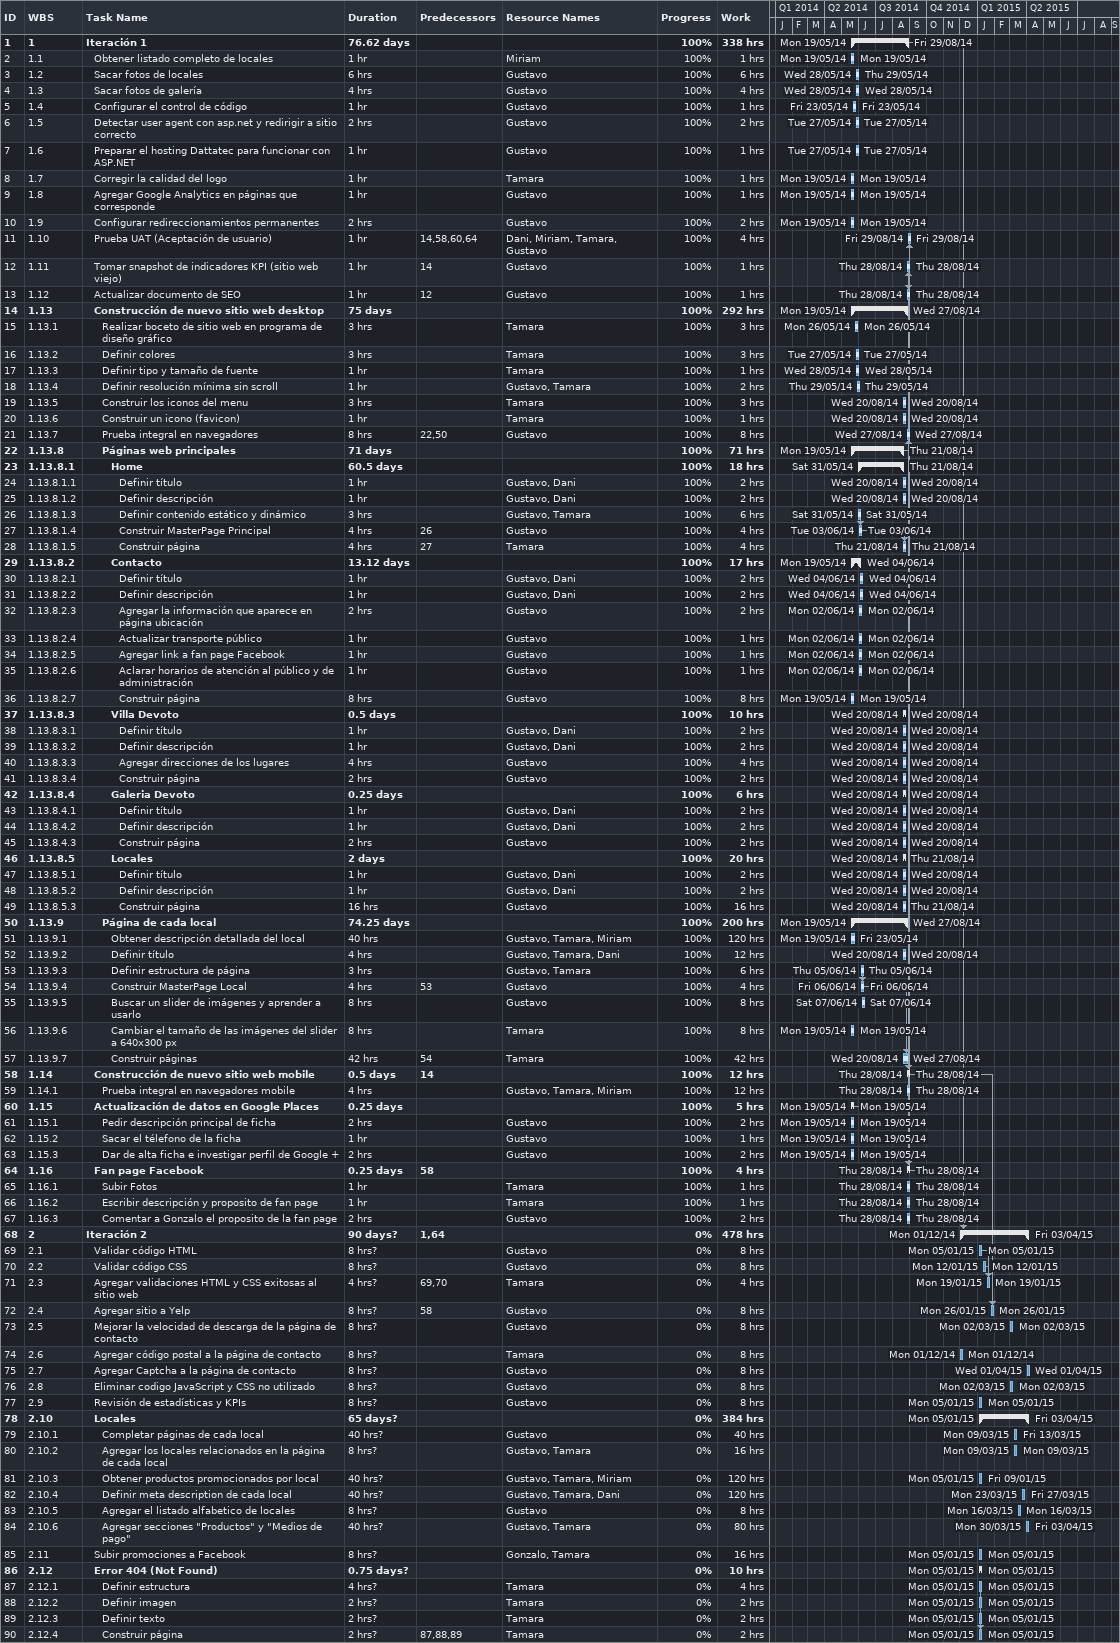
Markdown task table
| ID | WBS | Task | Duration | Start | Finish | Predecessors | Resources | % complete | Work (h) |
|---|---|---|---|---|---|---|---|---|---|
| 1 | 1 | **Iteración 1** | 76.62d | 2014-05-19 | 2014-08-29 |  |  | 100 | 338 |
| 2 | 1.1 | Obtener listado completo de locales | 1h | 2014-05-19 | 2014-05-19 |  | Miriam | 100 | 1 |
| 3 | 1.2 | Sacar fotos de locales | 6h | 2014-05-28 | 2014-05-29 |  | Gustavo | 100 | 6 |
| 4 | 1.3 | Sacar fotos de galería | 4h | 2014-05-28 | 2014-05-28 |  | Gustavo | 100 | 4 |
| 5 | 1.4 | Configurar el control de código | 1h | 2014-05-23 | 2014-05-23 |  | Gustavo | 100 | 1 |
| 6 | 1.5 | Detectar user agent con asp.net y redirigir a sitio correcto | 2h | 2014-05-27 | 2014-05-27 |  | Gustavo | 100 | 2 |
| 7 | 1.6 | Preparar el hosting Dattatec para funcionar con ASP.NET | 1h | 2014-05-27 | 2014-05-27 |  | Gustavo | 100 | 1 |
| 8 | 1.7 | Corregir la calidad del logo | 1h | 2014-05-19 | 2014-05-19 |  | Tamara | 100 | 1 |
| 9 | 1.8 | Agregar Google Analytics en páginas que corresponde | 1h | 2014-05-19 | 2014-05-19 |  | Gustavo | 100 | 1 |
| 10 | 1.9 | Configurar redireccionamientos permanentes | 2h | 2014-05-19 | 2014-05-19 |  | Gustavo | 100 | 2 |
| 11 | 1.10 | Prueba UAT (Aceptación de usuario) | 1h | 2014-08-29 | 2014-08-29 | 14, 58, 60, 64 | Dani, Miriam, Tamara, Gustavo | 100 | 4 |
| 12 | 1.11 | Tomar snapshot de indicadores KPI (sitio web viejo) | 1h | 2014-08-28 | 2014-08-28 | 14 | Gustavo | 100 | 1 |
| 13 | 1.12 | Actualizar documento de SEO | 1h | 2014-08-28 | 2014-08-28 | 12 | Gustavo | 100 | 1 |
| 14 | 1.13 | **Construcción de nuevo sitio web desktop** | 75d | 2014-05-19 | 2014-08-27 |  |  | 100 | 292 |
| 15 | 1.13.1 | Realizar boceto de sitio web en programa de diseño gráfico | 3h | 2014-05-26 | 2014-05-26 |  | Tamara | 100 | 3 |
| 16 | 1.13.2 | Definir colores | 3h | 2014-05-27 | 2014-05-27 |  | Tamara | 100 | 3 |
| 17 | 1.13.3 | Definir tipo y tamaño de fuente | 1h | 2014-05-28 | 2014-05-28 |  | Tamara | 100 | 1 |
| 18 | 1.13.4 | Definir resolución mínima sin scroll | 1h | 2014-05-29 | 2014-05-29 |  | Gustavo, Tamara | 100 | 2 |
| 19 | 1.13.5 | Construir los iconos del menu | 3h | 2014-08-20 | 2014-08-20 |  | Tamara | 100 | 3 |
| 20 | 1.13.6 | Construir un icono (favicon) | 1h | 2014-08-20 | 2014-08-20 |  | Tamara | 100 | 1 |
| 21 | 1.13.7 | Prueba integral en navegadores | 8h | 2014-08-27 | 2014-08-27 | 22, 50 | Gustavo | 100 | 8 |
| 22 | 1.13.8 | **Páginas web principales** | 71d | 2014-05-19 | 2014-08-21 |  |  | 100 | 71 |
| 23 | 1.13.8.1 | **Home** | 60.5d | 2014-05-31 | 2014-08-21 |  |  | 100 | 18 |
| 24 | 1.13.8.1.1 | Definir título | 1h | 2014-08-20 | 2014-08-20 |  | Gustavo, Dani | 100 | 2 |
| 25 | 1.13.8.1.2 | Definir descripción | 1h | 2014-08-20 | 2014-08-20 |  | Gustavo, Dani | 100 | 2 |
| 26 | 1.13.8.1.3 | Definir contenido estático y dinámico | 3h | 2014-05-31 | 2014-05-31 |  | Gustavo, Tamara | 100 | 6 |
| 27 | 1.13.8.1.4 | Construir MasterPage Principal | 4h | 2014-06-03 | 2014-06-03 | 26 | Gustavo | 100 | 4 |
| 28 | 1.13.8.1.5 | Construir página | 4h | 2014-08-21 | 2014-08-21 | 27 | Tamara | 100 | 4 |
| 29 | 1.13.8.2 | **Contacto** | 13.12d | 2014-05-19 | 2014-06-04 |  |  | 100 | 17 |
| 30 | 1.13.8.2.1 | Definir título | 1h | 2014-06-04 | 2014-06-04 |  | Gustavo, Dani | 100 | 2 |
| 31 | 1.13.8.2.2 | Definir descripción | 1h | 2014-06-04 | 2014-06-04 |  | Gustavo, Dani | 100 | 2 |
| 32 | 1.13.8.2.3 | Agregar la información que aparece en página ubicación | 2h | 2014-06-02 | 2014-06-02 |  | Gustavo | 100 | 2 |
| 33 | 1.13.8.2.4 | Actualizar transporte público | 1h | 2014-06-02 | 2014-06-02 |  | Gustavo | 100 | 1 |
| 34 | 1.13.8.2.5 | Agregar link a fan page Facebook | 1h | 2014-06-02 | 2014-06-02 |  | Gustavo | 100 | 1 |
| 35 | 1.13.8.2.6 | Aclarar horarios de atención al público y de administración | 1h | 2014-06-02 | 2014-06-02 |  | Gustavo | 100 | 1 |
| 36 | 1.13.8.2.7 | Construir página | 8h | 2014-05-19 | 2014-05-19 |  | Gustavo | 100 | 8 |
| 37 | 1.13.8.3 | **Villa Devoto** | 0.5d | 2014-08-20 | 2014-08-20 |  |  | 100 | 10 |
| 38 | 1.13.8.3.1 | Definir título | 1h | 2014-08-20 | 2014-08-20 |  | Gustavo, Dani | 100 | 2 |
| 39 | 1.13.8.3.2 | Definir descripción | 1h | 2014-08-20 | 2014-08-20 |  | Gustavo, Dani | 100 | 2 |
| 40 | 1.13.8.3.3 | Agregar direcciones de los lugares | 4h | 2014-08-20 | 2014-08-20 |  | Gustavo | 100 | 4 |
| 41 | 1.13.8.3.4 | Construir página | 2h | 2014-08-20 | 2014-08-20 |  | Gustavo | 100 | 2 |
| 42 | 1.13.8.4 | **Galeria Devoto** | 0.25d | 2014-08-20 | 2014-08-20 |  |  | 100 | 6 |
| 43 | 1.13.8.4.1 | Definir título | 1h | 2014-08-20 | 2014-08-20 |  | Gustavo, Dani | 100 | 2 |
| 44 | 1.13.8.4.2 | Definir descripción | 1h | 2014-08-20 | 2014-08-20 |  | Gustavo, Dani | 100 | 2 |
| 45 | 1.13.8.4.3 | Construir página | 2h | 2014-08-20 | 2014-08-20 |  | Gustavo | 100 | 2 |
| 46 | 1.13.8.5 | **Locales** | 2d | 2014-08-20 | 2014-08-21 |  |  | 100 | 20 |
| 47 | 1.13.8.5.1 | Definir título | 1h | 2014-08-20 | 2014-08-20 |  | Gustavo, Dani | 100 | 2 |
| 48 | 1.13.8.5.2 | Definir descripción | 1h | 2014-08-20 | 2014-08-20 |  | Gustavo, Dani | 100 | 2 |
| 49 | 1.13.8.5.3 | Construir página | 16h | 2014-08-20 | 2014-08-21 |  | Gustavo | 100 | 16 |
| 50 | 1.13.9 | **Página de cada local** | 74.25d | 2014-05-19 | 2014-08-27 |  |  | 100 | 200 |
| 51 | 1.13.9.1 | Obtener descripción detallada del local | 40h | 2014-05-19 | 2014-05-23 |  | Gustavo, Tamara, Miriam | 100 | 120 |
| 52 | 1.13.9.2 | Definir título | 4h | 2014-08-20 | 2014-08-20 |  | Gustavo, Tamara, Dani | 100 | 12 |
| 53 | 1.13.9.3 | Definir estructura de página | 3h | 2014-06-05 | 2014-06-05 |  | Gustavo, Tamara | 100 | 6 |
| 54 | 1.13.9.4 | Construir MasterPage Local | 4h | 2014-06-06 | 2014-06-06 | 53 | Gustavo | 100 | 4 |
| 55 | 1.13.9.5 | Buscar un slider de imágenes y aprender a usarlo | 8h | 2014-06-07 | 2014-06-07 |  | Gustavo | 100 | 8 |
| 56 | 1.13.9.6 | Cambiar el tamaño de las imágenes del slider a 640x300 px | 8h | 2014-05-19 | 2014-05-19 |  | Tamara | 100 | 8 |
| 57 | 1.13.9.7 | Construir páginas | 42h | 2014-08-20 | 2014-08-27 | 54 | Tamara | 100 | 42 |
| 58 | 1.14 | **Construcción de nuevo sitio web mobile** | 0.5d | 2014-08-28 | 2014-08-28 | 14 |  | 100 | 12 |
| 59 | 1.14.1 | Prueba integral en navegadores mobile | 4h | 2014-08-28 | 2014-08-28 |  | Gustavo, Tamara, Miriam | 100 | 12 |
| 60 | 1.15 | **Actualización de datos en Google Places** | 0.25d | 2014-05-19 | 2014-05-19 |  |  | 100 | 5 |
| 61 | 1.15.1 | Pedir descripción principal de ficha | 2h | 2014-05-19 | 2014-05-19 |  | Gustavo | 100 | 2 |
| 62 | 1.15.2 | Sacar el télefono de la ficha | 1h | 2014-05-19 | 2014-05-19 |  | Gustavo | 100 | 1 |
| 63 | 1.15.3 | Dar de alta ficha e investigar perfil de Google + | 2h | 2014-05-19 | 2014-05-19 |  | Gustavo | 100 | 2 |
| 64 | 1.16 | **Fan page Facebook** | 0.25d | 2014-08-28 | 2014-08-28 | 58 |  | 100 | 4 |
| 65 | 1.16.1 | Subir Fotos | 1h | 2014-08-28 | 2014-08-28 |  | Tamara | 100 | 1 |
| 66 | 1.16.2 | Escribir descripción y proposito de fan page | 1h | 2014-08-28 | 2014-08-28 |  | Tamara | 100 | 1 |
| 67 | 1.16.3 | Comentar a Gonzalo el proposito de la fan page | 2h | 2014-08-28 | 2014-08-28 |  | Gustavo | 100 | 2 |
| 68 | 2 | **Iteración 2** | 90d? | 2014-12-01 | 2015-04-03 | 1, 64 |  | 0 | 478 |
| 69 | 2.1 | Validar código HTML | 8h? | 2015-01-05 | 2015-01-05 |  | Gustavo | 0 | 8 |
| 70 | 2.2 | Validar código CSS | 8h? | 2015-01-12 | 2015-01-12 |  | Gustavo | 0 | 8 |
| 71 | 2.3 | Agregar validaciones HTML y CSS exitosas al sitio web | 4h? | 2015-01-19 | 2015-01-19 | 69, 70 | Tamara | 0 | 4 |
| 72 | 2.4 | Agregar sitio a Yelp | 8h? | 2015-01-26 | 2015-01-26 | 58 | Gustavo | 0 | 8 |
| 73 | 2.5 | Mejorar la velocidad de descarga de la página de contacto | 8h? | 2015-03-02 | 2015-03-02 |  | Gustavo | 0 | 8 |
| 74 | 2.6 | Agregar código postal a la página de contacto | 8h? | 2014-12-01 | 2014-12-01 |  | Tamara | 0 | 8 |
| 75 | 2.7 | Agregar Captcha a la página de contacto | 8h? | 2015-04-01 | 2015-04-01 |  | Gustavo | 0 | 8 |
| 76 | 2.8 | Eliminar codigo JavaScript y CSS no utilizado | 8h? | 2015-03-02 | 2015-03-02 |  | Gustavo | 0 | 8 |
| 77 | 2.9 | Revisión de estadísticas y KPIs | 8h? | 2015-01-05 | 2015-01-05 |  | Gustavo | 0 | 8 |
| 78 | 2.10 | **Locales** | 65d? | 2015-01-05 | 2015-04-03 |  |  | 0 | 384 |
| 79 | 2.10.1 | Completar páginas de cada local | 40h? | 2015-03-09 | 2015-03-13 |  | Gustavo | 0 | 40 |
| 80 | 2.10.2 | Agregar los locales relacionados en la página de cada local | 8h? | 2015-03-09 | 2015-03-09 |  | Gustavo, Tamara | 0 | 16 |
| 81 | 2.10.3 | Obtener productos promocionados por local | 40h? | 2015-01-05 | 2015-01-09 |  | Gustavo, Tamara, Miriam | 0 | 120 |
| 82 | 2.10.4 | Definir meta description de cada local | 40h? | 2015-03-23 | 2015-03-27 |  | Gustavo, Tamara, Dani | 0 | 120 |
| 83 | 2.10.5 | Agregar el listado alfabetico de locales | 8h? | 2015-03-16 | 2015-03-16 |  | Gustavo | 0 | 8 |
| 84 | 2.10.6 | Agregar secciones "Productos" y "Medios de pago" | 40h? | 2015-03-30 | 2015-04-03 |  | Gustavo, Tamara | 0 | 80 |
| 85 | 2.11 | Subir promociones a Facebook | 8h? | 2015-01-05 | 2015-01-05 |  | Gonzalo, Tamara | 0 | 16 |
| 86 | 2.12 | **Error 404 (Not Found)** | 0.75d? | 2015-01-05 | 2015-01-05 |  |  | 0 | 10 |
| 87 | 2.12.1 | Definir estructura | 4h? | 2015-01-05 | 2015-01-05 |  | Tamara | 0 | 4 |
| 88 | 2.12.2 | Definir imagen | 2h? | 2015-01-05 | 2015-01-05 |  | Tamara | 0 | 2 |
| 89 | 2.12.3 | Definir texto | 2h? | 2015-01-05 | 2015-01-05 |  | Tamara | 0 | 2 |
| 90 | 2.12.4 | Construir página | 2h? | 2015-01-05 | 2015-01-05 | 87, 88, 89 | Tamara | 0 | 2 |
